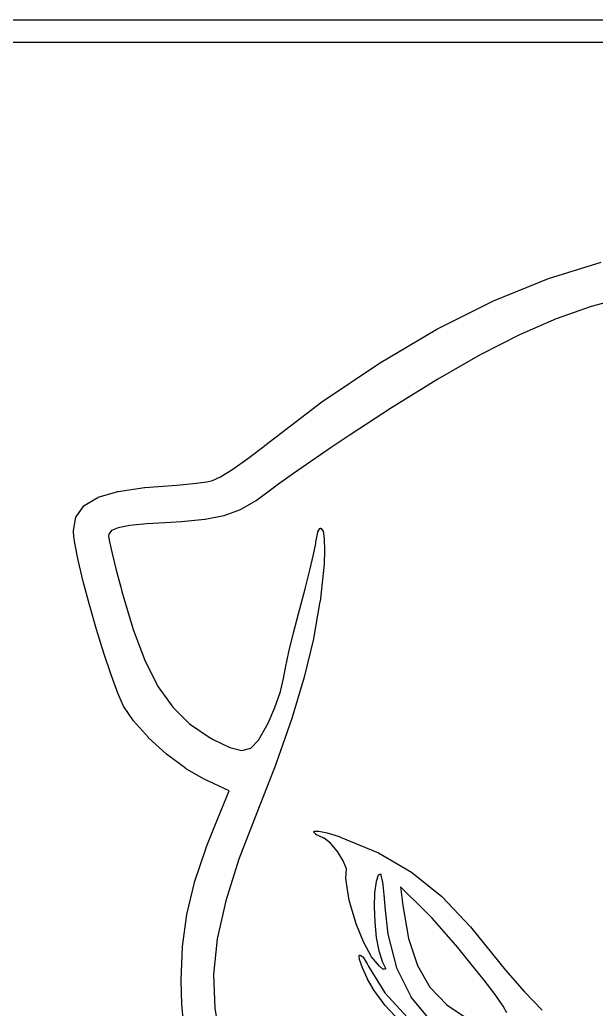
# Model space of a CAD drawing. Extents: x -0.1 to 56.2, y -70.1 to 0.1.
# Drawn here: x 17.15 to 20.94, y -6.43 to 0.07 of the extents above; entities that cross this region are included whole.
import ezdxf

# ---------------------------------------------------------------- set-up
doc = ezdxf.new("R2010")
doc.units = 0
doc.header["$MEASUREMENT"] = 0
doc.layers.add('BLACK', color=7, linetype='CONTINUOUS')

msp = doc.modelspace()

# ---------------------------------------------------------------- linework, layer by layer
at = {"layer": 'BLACK', "linetype": 'CONTINUOUS'}
for p, q in [((12.2934, 0.075), (37.7066, 0.075)), ((37.6955, -0.075), (12.3024, -0.075)), ((20.6271, -1.62546), (20.9739, -1.5184)), ((20.2649, -1.77338), (20.6267, -1.62561)), ((20.6267, -1.62561), (20.6269, -1.62556)), ((20.6269, -1.62556), (20.6271, -1.62546)), ((21.134, -1.75017), (20.9081, -1.81001)), ((19.8926, -1.95956), (20.2646, -1.77353)), ((20.2646, -1.77353), (20.2648, -1.77348)), ((20.2648, -1.77348), (20.2649, -1.77338)), ((20.9081, -1.81001), (20.677, -1.89149)), ((20.677, -1.89149), (20.4353, -1.99671)), ((19.5147, -2.18156), (19.8923, -1.95972)), ((19.8923, -1.95972), (19.8925, -1.95966)), ((19.8925, -1.95966), (19.8926, -1.95956)), ((20.4353, -1.99671), (20.1778, -2.1277)), ((20.1778, -2.1277), (19.8992, -2.28657)), ((19.1359, -2.43692), (19.5144, -2.18172)), ((19.5144, -2.18172), (19.5146, -2.18166)), ((19.5146, -2.18166), (19.5147, -2.18156)), ((19.8992, -2.28657), (19.5941, -2.47536)), ((18.7608, -2.72319), (19.1356, -2.43709)), ((19.1356, -2.43709), (19.1358, -2.43702)), ((19.1358, -2.43702), (19.1359, -2.43692)), ((19.5941, -2.47536), (19.3215, -2.65321)), ((19.3215, -2.65321), (19.1905, -2.7412)), ((19.3215, -2.65321), (19.3215, -2.65321)), ((18.6487, -2.81015), (18.7561, -2.72705)), ((18.7561, -2.72705), (18.7607, -2.72327)), ((18.7607, -2.72327), (18.7608, -2.72324)), ((18.7608, -2.72324), (18.7608, -2.72319)), ((19.1905, -2.7412), (19.0632, -2.82831)), ((19.1905, -2.7412), (19.1905, -2.7412)), ((18.5499, -2.88001), (18.6487, -2.81015)), ((19.0632, -2.82831), (18.9497, -2.90754)), ((19.0632, -2.82831), (19.0632, -2.82831)), ((18.4695, -2.93019), (18.5499, -2.88001)), ((18.9497, -2.90754), (18.86, -2.97185)), ((18.0612, -2.9929), (18.1816, -2.98396)), ((18.1816, -2.98396), (18.2924, -2.973)), ((18.2924, -2.973), (18.3788, -2.96163)), ((18.3788, -2.96163), (18.4171, -2.95425)), ((18.4171, -2.95425), (18.4695, -2.93019)), ((18.86, -2.97185), (18.8162, -3.00477)), ((17.6636, -3.0643), (17.7946, -3.02525)), ((17.7946, -3.02525), (17.795, -3.02521)), ((17.795, -3.02521), (17.7953, -3.02509)), ((17.7953, -3.02509), (17.9702, -2.99993)), ((17.9702, -2.99993), (17.9704, -2.99994)), ((17.9704, -2.99994), (17.9705, -2.9999)), ((17.9705, -2.9999), (18.0612, -2.9929)), ((18.0612, -2.9929), (18.0612, -2.9929)), ((18.0612, -2.9929), (18.0612, -2.9929)), ((18.8161, -3.00481), (18.7031, -3.08708)), ((18.8162, -3.00479), (18.8161, -3.00481)), ((18.8162, -3.00477), (18.8162, -3.00479)), ((17.5189, -3.19178), (17.5708, -3.12055)), ((17.5708, -3.12055), (17.5709, -3.12047)), ((17.5709, -3.12047), (17.571, -3.12036)), ((17.571, -3.12036), (17.5716, -3.11987)), ((17.5716, -3.11987), (17.5721, -3.11935)), ((17.5721, -3.11935), (17.5722, -3.1193)), ((17.5722, -3.1193), (17.5723, -3.11922)), ((17.5723, -3.11922), (17.6624, -3.06481)), ((17.6624, -3.06481), (17.663, -3.06459)), ((17.663, -3.06459), (17.6636, -3.0643)), ((18.7026, -3.08738), (18.5994, -3.14603)), ((18.7028, -3.0872), (18.7026, -3.08738)), ((18.7031, -3.08708), (18.7028, -3.0872)), ((18.4912, -3.18613), (18.3675, -3.21104)), ((18.4916, -3.18599), (18.4912, -3.18613)), ((18.492, -3.18592), (18.4916, -3.18599)), ((18.5987, -3.14638), (18.492, -3.18592)), ((18.599, -3.14617), (18.5987, -3.14638)), ((18.5994, -3.14603), (18.599, -3.14617)), ((17.5013, -3.28333), (17.518, -3.19381)), ((17.518, -3.19381), (17.5181, -3.19358)), ((17.5181, -3.19334), (17.5184, -3.19277)), ((17.5181, -3.19358), (17.5181, -3.19334)), ((17.5184, -3.19277), (17.5186, -3.19219)), ((17.5186, -3.19219), (17.5188, -3.192)), ((17.5188, -3.192), (17.5189, -3.19178)), ((17.8717, -3.25037), (17.7963, -3.26486)), ((17.9847, -3.23914), (17.8717, -3.25037)), ((18.1414, -3.22986), (17.9847, -3.23914)), ((18.2125, -3.22589), (18.1414, -3.22986)), ((18.2126, -3.22587), (18.2125, -3.22589)), ((18.2127, -3.22588), (18.2126, -3.22587)), ((18.3669, -3.21111), (18.2127, -3.22588)), ((18.3672, -3.21104), (18.3669, -3.21111)), ((18.3675, -3.21104), (18.3672, -3.21104)), ((17.5012, -3.28429), (17.5013, -3.28381)), ((17.5013, -3.28791), (17.5012, -3.28429)), ((17.5013, -3.28381), (17.5013, -3.28333)), ((17.5013, -3.28817), (17.5013, -3.28791)), ((17.5013, -3.28844), (17.5013, -3.28817)), ((17.5051, -3.32141), (17.5013, -3.28844)), ((17.7351, -3.30705), (17.7332, -3.32078)), ((17.7531, -3.28354), (17.7351, -3.30705)), ((17.7963, -3.26486), (17.7531, -3.28354)), ((19.0967, -3.35913), (19.1096, -3.29352)), ((19.1096, -3.29352), (19.1099, -3.29269)), ((19.1099, -3.29269), (19.1102, -3.29195)), ((19.1102, -3.29195), (19.1231, -3.26993)), ((19.1231, -3.26993), (19.1236, -3.26946)), ((19.1236, -3.26946), (19.1239, -3.26895)), ((19.1239, -3.26895), (19.1241, -3.2688)), ((19.1241, -3.2688), (19.1243, -3.26861)), ((19.1243, -3.26861), (19.1248, -3.26831)), ((19.1248, -3.26831), (19.1253, -3.26794)), ((19.1253, -3.26794), (19.1256, -3.26788)), ((19.1256, -3.26788), (19.1258, -3.26775)), ((19.1258, -3.26775), (19.1264, -3.26765)), ((19.1264, -3.26765), (19.127, -3.26749)), ((19.127, -3.26749), (19.1273, -3.26751)), ((19.1273, -3.26751), (19.1275, -3.26747)), ((19.1275, -3.26747), (19.1281, -3.26758)), ((19.1281, -3.26758), (19.1287, -3.26763)), ((19.1287, -3.26763), (19.129, -3.26773)), ((19.129, -3.26773), (19.1292, -3.26778)), ((19.1292, -3.26778), (19.1297, -3.2681)), ((19.1297, -3.2681), (19.1303, -3.26836)), ((19.1303, -3.26836), (19.1305, -3.26853)), ((19.1305, -3.26853), (19.1307, -3.26866)), ((19.1307, -3.26866), (19.1311, -3.26914)), ((19.1311, -3.26914), (19.1315, -3.26958)), ((19.1315, -3.26958), (19.1428, -3.28546)), ((19.1428, -3.28546), (19.1429, -3.28571)), ((19.1429, -3.28571), (19.1431, -3.28591)), ((19.1431, -3.28591), (19.1433, -3.28649)), ((19.1433, -3.28649), (19.1435, -3.28704)), ((19.1435, -3.28704), (19.1435, -3.2873)), ((19.1435, -3.2873), (19.1436, -3.28755)), ((19.1436, -3.28755), (19.1514, -3.33565)), ((17.5101, -3.36523), (17.5051, -3.32141)), ((17.5051, -3.32141), (17.5051, -3.32141)), ((17.5102, -3.36543), (17.5101, -3.36523)), ((17.5102, -3.36564), (17.5102, -3.36543)), ((17.5326, -3.47827), (17.5102, -3.36564)), ((17.7332, -3.32078), (17.7392, -3.35771)), ((17.7392, -3.35771), (17.7561, -3.43273)), ((19.0811, -3.43946), (19.0953, -3.36827)), ((19.0953, -3.36827), (19.0967, -3.35934)), ((19.0967, -3.35924), (19.0967, -3.35913)), ((19.0967, -3.35934), (19.0967, -3.35924)), ((19.1514, -3.33565), (19.1514, -3.33596)), ((19.1514, -3.33596), (19.1515, -3.33627)), ((19.1515, -3.33627), (19.1542, -3.41088)), ((17.7561, -3.43273), (17.7813, -3.53518)), ((19.057, -3.54317), (19.0811, -3.43946)), ((19.1542, -3.41127), (19.1502, -3.5039)), ((19.1542, -3.41088), (19.1541, -3.41108)), ((19.1541, -3.41108), (19.1542, -3.41127)), ((17.5327, -3.47836), (17.5326, -3.47827)), ((17.5327, -3.47846), (17.5327, -3.47836)), ((17.5659, -3.617), (17.5327, -3.47846)), ((19.1502, -3.50422), (19.1238, -3.74842)), ((19.1502, -3.5039), (19.1501, -3.50406)), ((19.1501, -3.50406), (19.1502, -3.50422)), ((17.7813, -3.53518), (17.8124, -3.65492)), ((19.026, -3.66696), (19.057, -3.54317)), ((17.5659, -3.61705), (17.5659, -3.617)), ((17.5659, -3.61712), (17.5659, -3.61705)), ((17.607, -3.77163), (17.5659, -3.61712)), ((17.8124, -3.65492), (17.8202, -3.68382)), ((17.8202, -3.68382), (17.8948, -3.93434)), ((18.9911, -3.79833), (19.026, -3.66696)), ((19.026, -3.66696), (19.026, -3.66696)), ((17.607, -3.77168), (17.607, -3.77163)), ((17.607, -3.77173), (17.607, -3.77168)), ((17.6532, -3.93229), (17.607, -3.77173)), ((19.1237, -3.74874), (19.0813, -3.99346)), ((19.1238, -3.74842), (19.1237, -3.74858)), ((19.1237, -3.74858), (19.1237, -3.74874)), ((18.9502, -3.95423), (18.985, -3.82091)), ((18.985, -3.82086), (18.9911, -3.79833)), ((18.985, -3.82088), (18.985, -3.82086)), ((18.985, -3.82091), (18.985, -3.82088)), ((17.6532, -3.93233), (17.6532, -3.93229)), ((17.6532, -3.93238), (17.6532, -3.93233)), ((17.7016, -4.08906), (17.6532, -3.93238)), ((17.8948, -3.93434), (17.9732, -4.14096)), ((18.9195, -4.07983), (18.9502, -3.95431)), ((18.9502, -3.95427), (18.9502, -3.95423)), ((18.9502, -3.95431), (18.9502, -3.95427)), ((19.0812, -3.99378), (19.0204, -4.24718)), ((19.0813, -3.99346), (19.0812, -3.99361)), ((19.0812, -3.99361), (19.0812, -3.99378)), ((17.7016, -4.08911), (17.7016, -4.08906)), ((17.7016, -4.08917), (17.7016, -4.08911)), ((17.7493, -4.23204), (17.7016, -4.08917)), ((18.8962, -4.18444), (18.9195, -4.07993)), ((18.9195, -4.07988), (18.9195, -4.07983)), ((18.9195, -4.07993), (18.9195, -4.07988)), ((17.9732, -4.14096), (18.0589, -4.30929)), ((18.8832, -4.25492), (18.8961, -4.18463)), ((18.8961, -4.18463), (18.8962, -4.18454)), ((18.8962, -4.18454), (18.8962, -4.18444)), ((17.7493, -4.23211), (17.7493, -4.23204)), ((17.7494, -4.23219), (17.7493, -4.23211)), ((17.7936, -4.35132), (17.7494, -4.23219)), ((18.8629, -4.34126), (18.883, -4.25598)), ((18.883, -4.25598), (18.8832, -4.25513)), ((18.8832, -4.25503), (18.8832, -4.25492)), ((18.8832, -4.25513), (18.8832, -4.25503)), ((19.0203, -4.24745), (18.9389, -4.51768)), ((19.0204, -4.24718), (19.0203, -4.24731)), ((19.0203, -4.24731), (19.0203, -4.24745)), ((17.7937, -4.35145), (17.7936, -4.35132)), ((17.7937, -4.3516), (17.7937, -4.35145)), ((17.8316, -4.43705), (17.7937, -4.3516)), ((18.0589, -4.30929), (18.1552, -4.445)), ((18.8267, -4.44668), (18.8629, -4.34126)), ((17.8318, -4.43741), (17.8316, -4.43705)), ((17.832, -4.43781), (17.8318, -4.43741)), ((17.8965, -4.53415), (17.832, -4.43781)), ((18.1552, -4.445), (18.2657, -4.55379)), ((18.7822, -4.54964), (18.8267, -4.44668)), ((17.8967, -4.53441), (17.8965, -4.53415)), ((17.8969, -4.53471), (17.8967, -4.53441)), ((17.9955, -4.6442), (17.8969, -4.53471)), ((18.7744, -4.56539), (18.7822, -4.54964)), ((18.9389, -4.5179), (18.8348, -4.81311)), ((18.9389, -4.51768), (18.9389, -4.51779)), ((18.9389, -4.51779), (18.9389, -4.5179)), ((18.2657, -4.55379), (18.3941, -4.64147)), ((18.72, -4.66084), (18.7744, -4.56539)), ((17.9957, -4.64435), (17.9955, -4.6442)), ((17.9959, -4.64455), (17.9957, -4.64435)), ((18.1139, -4.75197), (17.9959, -4.64455)), ((18.3941, -4.64147), (18.4212, -4.65642)), ((18.4212, -4.65642), (18.5304, -4.70892)), ((18.6684, -4.71371), (18.72, -4.66084)), ((18.5304, -4.70892), (18.6092, -4.72863)), ((18.6092, -4.72863), (18.6684, -4.71371)), ((18.1141, -4.75209), (18.1139, -4.75197)), ((18.1142, -4.75227), (18.1141, -4.75209)), ((18.2388, -4.84592), (18.1142, -4.75227)), ((18.8347, -4.81327), (18.7072, -5.13767)), ((18.8348, -4.81311), (18.8347, -4.81318)), ((18.8347, -4.81318), (18.8347, -4.81327)), ((18.239, -4.84606), (18.2388, -4.84592)), ((18.2393, -4.84625), (18.239, -4.84606)), ((18.3575, -4.91446), (18.2393, -4.84625)), ((18.3577, -4.91454), (18.3575, -4.91446)), ((18.3579, -4.91466), (18.3577, -4.91454)), ((18.5265, -4.99324), (18.3579, -4.91466)), ((18.4317, -5.22347), (18.5265, -4.99324)), ((18.7072, -5.13767), (18.59, -5.4433)), ((18.7072, -5.13767), (18.7072, -5.13767)), ((18.375, -5.36745), (18.4317, -5.22354)), ((18.4317, -5.2235), (18.4317, -5.22347)), ((18.4317, -5.22354), (18.4317, -5.2235)), ((19.0839, -5.26379), (19.084, -5.26337)), ((19.084, -5.26423), (19.0839, -5.26379)), ((19.084, -5.26295), (19.0841, -5.26253)), ((19.084, -5.26337), (19.084, -5.26295)), ((19.084, -5.26469), (19.084, -5.26423)), ((19.0841, -5.26509), (19.084, -5.26469)), ((19.0841, -5.26253), (19.0842, -5.26208)), ((19.0842, -5.2655), (19.0841, -5.26509)), ((19.0842, -5.26208), (19.0844, -5.26171)), ((19.0844, -5.26589), (19.0842, -5.2655)), ((19.0844, -5.26171), (19.0846, -5.26131)), ((19.0846, -5.26631), (19.0844, -5.26589)), ((19.0846, -5.26131), (19.0849, -5.26097)), ((19.0849, -5.26664), (19.0846, -5.26631)), ((19.0849, -5.26097), (19.0851, -5.26058)), ((19.0851, -5.26701), (19.0849, -5.26664)), ((19.0851, -5.26058), (19.0854, -5.2603)), ((19.0955, -5.27947), (19.0851, -5.26701)), ((19.0854, -5.2603), (19.0857, -5.25998)), ((19.0857, -5.25998), (19.0861, -5.25975)), ((19.0861, -5.25975), (19.0864, -5.25946)), ((19.0864, -5.25946), (19.0868, -5.25932)), ((19.0868, -5.25932), (19.0872, -5.2591)), ((19.0872, -5.2591), (19.0876, -5.25902)), ((19.0876, -5.25902), (19.0881, -5.25887)), ((19.0881, -5.25887), (19.0885, -5.25887)), ((19.0885, -5.25887), (19.0889, -5.25879)), ((19.0889, -5.25879), (19.1141, -5.25867)), ((19.1141, -5.25867), (19.1146, -5.25876)), ((19.1146, -5.25876), (19.1152, -5.25878)), ((19.1152, -5.25878), (19.17, -5.27082)), ((19.0957, -5.2796), (19.0955, -5.27947)), ((19.0958, -5.27975), (19.0957, -5.2796)), ((19.0964, -5.28015), (19.0958, -5.27975)), ((19.0969, -5.28059), (19.0964, -5.28015)), ((19.0971, -5.28065), (19.0969, -5.28059)), ((19.0972, -5.28077), (19.0971, -5.28065)), ((19.1493, -5.30575), (19.0972, -5.28077)), ((19.1494, -5.30578), (19.1493, -5.30575)), ((19.1495, -5.30583), (19.1494, -5.30578)), ((19.1505, -5.30628), (19.1495, -5.30583)), ((19.193, -5.33875), (19.1505, -5.30628)), ((19.17, -5.27082), (19.1702, -5.2709)), ((19.1702, -5.2709), (19.1704, -5.27092)), ((19.1704, -5.27092), (19.2489, -5.29494)), ((19.2489, -5.29494), (19.249, -5.29498)), ((19.249, -5.29498), (19.2491, -5.295)), ((19.2491, -5.295), (19.263, -5.2998)), ((19.263, -5.2998), (19.2632, -5.29988)), ((19.2632, -5.29988), (19.2633, -5.29991)), ((19.2633, -5.29991), (19.5078, -5.40163)), ((18.2985, -5.59553), (18.3749, -5.36769)), ((18.3749, -5.36758), (18.375, -5.36745)), ((18.3749, -5.36769), (18.3749, -5.36758)), ((19.2379, -5.39269), (19.193, -5.33875)), ((19.2762, -5.45381), (19.2379, -5.39269)), ((18.59, -5.4433), (18.5036, -5.71737)), ((19.2983, -5.50694), (19.2762, -5.45381)), ((19.5078, -5.40163), (19.5081, -5.40182)), ((19.5081, -5.40182), (19.5085, -5.40194)), ((19.5085, -5.40194), (19.7255, -5.52906)), ((19.2963, -5.53884), (19.2983, -5.50694)), ((19.2942, -5.56619), (19.2963, -5.53884)), ((19.2943, -5.56667), (19.2942, -5.56619)), ((19.2942, -5.56715), (19.2943, -5.56667)), ((19.3014, -5.6294), (19.2942, -5.56715)), ((19.4925, -5.59014), (19.4832, -5.66363)), ((19.5074, -5.5476), (19.4925, -5.59014)), ((19.5238, -5.54281), (19.5074, -5.5476)), ((19.5266, -5.54797), (19.5238, -5.54281)), ((19.5367, -5.59652), (19.5266, -5.54797)), ((19.7255, -5.52906), (19.7258, -5.5293)), ((19.7258, -5.5293), (19.7261, -5.52947)), ((19.7261, -5.52947), (19.9246, -5.68871)), ((18.2477, -5.80763), (18.2984, -5.59595)), ((18.2984, -5.59595), (18.2985, -5.59575)), ((18.2985, -5.59575), (18.2985, -5.59553)), ((19.3015, -5.62956), (19.3014, -5.6294)), ((19.3015, -5.62972), (19.3015, -5.62956)), ((19.3167, -5.71271), (19.3015, -5.62972)), ((19.5387, -5.61273), (19.5367, -5.59652)), ((19.5464, -5.6773), (19.5387, -5.61273)), ((19.8077, -5.77597), (19.6536, -5.62562)), ((19.6536, -5.62562), (19.6682, -5.74703)), ((18.5036, -5.71737), (18.4482, -5.96732)), ((19.3167, -5.71281), (19.3167, -5.71271)), ((19.3167, -5.71291), (19.3167, -5.71281)), ((19.3235, -5.74309), (19.3167, -5.71291)), ((19.4832, -5.66363), (19.4803, -5.75629)), ((19.554, -5.77832), (19.5464, -5.6773)), ((19.9246, -5.68871), (19.9249, -5.68896)), ((19.9249, -5.68896), (19.9251, -5.68916)), ((19.9251, -5.68916), (20.1141, -5.88722)), ((19.3236, -5.74325), (19.3235, -5.74309)), ((19.3236, -5.74342), (19.3236, -5.74325)), ((19.3611, -5.86884), (19.3236, -5.74342)), ((19.4803, -5.75629), (19.4839, -5.85776)), ((19.5541, -5.7784), (19.554, -5.77832)), ((19.5541, -5.77849), (19.5541, -5.7784)), ((19.5711, -5.93646), (19.5541, -5.77849)), ((19.6682, -5.74703), (19.7062, -5.96464)), ((19.862, -5.83195), (19.8077, -5.77597)), ((18.2196, -6.01798), (18.2477, -5.80813)), ((18.2477, -5.80789), (18.2477, -5.80763)), ((18.2477, -5.80813), (18.2477, -5.80789)), ((19.9417, -5.92065), (19.862, -5.83195)), ((19.3612, -5.86906), (19.3611, -5.86884)), ((19.3613, -5.86931), (19.3612, -5.86906)), ((19.4096, -5.98725), (19.3613, -5.86931)), ((19.4839, -5.85776), (19.4938, -5.95795)), ((20.1141, -5.88722), (20.1143, -5.88739)), ((20.1143, -5.88739), (20.1144, -5.88753)), ((20.1144, -5.88753), (20.2151, -6.01228)), ((18.4482, -5.96732), (18.4241, -6.20056)), ((19.4938, -5.95795), (19.5099, -6.04665)), ((19.5712, -5.93682), (19.5711, -5.93646)), ((19.5713, -5.93718), (19.5712, -5.93682)), ((19.6286, -6.15796), (19.5713, -5.93718)), ((19.7062, -5.96464), (19.7647, -6.14179)), ((20.0298, -6.02378), (19.9417, -5.92065)), ((18.2109, -6.24078), (18.2195, -6.01845)), ((18.2195, -6.01845), (18.2196, -6.01822)), ((18.2196, -6.01822), (18.2196, -6.01798)), ((19.4097, -5.98749), (19.4096, -5.98725)), ((19.4098, -5.98775), (19.4097, -5.98749)), ((19.4626, -6.08449), (19.4098, -5.98775)), ((19.5099, -6.04665), (19.5321, -6.11392)), ((20.1193, -6.13265), (20.0298, -6.02378)), ((20.2151, -6.01228), (20.2151, -6.01228)), ((20.2151, -6.01228), (20.2151, -6.01229)), ((20.2151, -6.01229), (20.3433, -6.17225)), ((19.3812, -6.07868), (19.3813, -6.0782)), ((19.3812, -6.07906), (19.3812, -6.07868)), ((19.3812, -6.07944), (19.3812, -6.07906)), ((19.3832, -6.10117), (19.3812, -6.07944)), ((19.3813, -6.0782), (19.3814, -6.07771)), ((19.3814, -6.07771), (19.3815, -6.07737)), ((19.3815, -6.07737), (19.3816, -6.07699)), ((19.3816, -6.07699), (19.3819, -6.07658)), ((19.3819, -6.07658), (19.3821, -6.07614)), ((19.3821, -6.07614), (19.3824, -6.07586)), ((19.3824, -6.07586), (19.3826, -6.07554)), ((19.3826, -6.07554), (19.383, -6.07525)), ((19.383, -6.07525), (19.3833, -6.0749)), ((19.3834, -6.10177), (19.3832, -6.10117)), ((19.3833, -6.0749), (19.3837, -6.07474)), ((19.3835, -6.1024), (19.3834, -6.10177)), ((19.403, -6.15684), (19.3835, -6.1024)), ((19.3837, -6.07474), (19.384, -6.07451)), ((19.384, -6.07451), (19.3844, -6.07437)), ((19.3844, -6.07437), (19.3849, -6.07416)), ((19.3849, -6.07416), (19.3853, -6.07412)), ((19.3853, -6.07412), (19.3856, -6.07401)), ((19.3856, -6.07401), (19.3861, -6.07404)), ((19.3861, -6.07404), (19.3866, -6.074)), ((19.3866, -6.074), (19.387, -6.07409)), ((19.387, -6.07409), (19.3874, -6.07412)), ((19.3874, -6.07412), (19.3878, -6.07431)), ((19.3878, -6.07431), (19.3883, -6.07444)), ((19.3883, -6.07444), (19.3886, -6.07465)), ((19.3886, -6.07465), (19.389, -6.07481)), ((19.389, -6.07481), (19.4062, -6.08618)), ((19.4062, -6.08618), (19.4063, -6.08633)), ((19.4063, -6.08633), (19.4065, -6.08643)), ((19.4065, -6.08643), (19.407, -6.08693)), ((19.407, -6.08693), (19.4074, -6.08738)), ((19.4074, -6.08738), (19.4075, -6.08757)), ((19.4075, -6.08757), (19.4077, -6.08773)), ((19.4077, -6.08773), (19.4347, -6.13153)), ((19.4629, -6.08486), (19.4626, -6.08449)), ((19.4632, -6.08528), (19.4629, -6.08486)), ((19.5143, -6.14707), (19.4632, -6.08528)), ((19.5321, -6.11392), (19.5356, -6.12081)), ((19.4031, -6.15702), (19.403, -6.15684)), ((19.4032, -6.15721), (19.4031, -6.15702)), ((19.4364, -6.23069), (19.4032, -6.15721)), ((19.4347, -6.13153), (19.4347, -6.13176)), ((19.4347, -6.13176), (19.4349, -6.13194)), ((19.4349, -6.13194), (19.4415, -6.14526)), ((19.4415, -6.14526), (19.5498, -6.32095)), ((19.5147, -6.14741), (19.5143, -6.14707)), ((19.515, -6.1478), (19.5147, -6.14741)), ((19.5375, -6.1655), (19.515, -6.1478)), ((19.5356, -6.12081), (19.5356, -6.12084)), ((19.5356, -6.12084), (19.5356, -6.12087)), ((19.5356, -6.12087), (19.5541, -6.15899)), ((19.5375, -6.16552), (19.5375, -6.1655)), ((19.5375, -6.16555), (19.5375, -6.16552)), ((19.5383, -6.16593), (19.5375, -6.16555)), ((19.539, -6.16633), (19.5383, -6.16593)), ((19.5391, -6.16635), (19.539, -6.16633)), ((19.539, -6.16633), (19.539, -6.16633)), ((19.5399, -6.16646), (19.5391, -6.16635)), ((19.5407, -6.16658), (19.5399, -6.16646)), ((19.5408, -6.16657), (19.5407, -6.16657)), ((19.5407, -6.16657), (19.5407, -6.16658)), ((19.5499, -6.16617), (19.5408, -6.16657)), ((19.5504, -6.16604), (19.5499, -6.16617)), ((19.551, -6.16598), (19.5504, -6.16604)), ((19.5513, -6.16585), (19.551, -6.16598)), ((19.5516, -6.16579), (19.5513, -6.16585)), ((19.552, -6.16548), (19.5516, -6.16579)), ((19.5526, -6.16522), (19.552, -6.16548)), ((19.5528, -6.16501), (19.5526, -6.16522)), ((19.553, -6.16486), (19.5528, -6.16501)), ((19.5534, -6.1644), (19.553, -6.16486)), ((19.5538, -6.16398), (19.5534, -6.1644)), ((19.5539, -6.16371), (19.5538, -6.16398)), ((19.5541, -6.16348), (19.5539, -6.16371)), ((19.5541, -6.15899), (19.5543, -6.15955)), ((19.5542, -6.16293), (19.5541, -6.16348)), ((19.5545, -6.16239), (19.5542, -6.16293)), ((19.5543, -6.15955), (19.5545, -6.16009)), ((19.5545, -6.16009), (19.5545, -6.16038)), ((19.5545, -6.16038), (19.5546, -6.16066)), ((19.5546, -6.16182), (19.5545, -6.1621)), ((19.5545, -6.1621), (19.5545, -6.16239)), ((19.5546, -6.16066), (19.5546, -6.16124)), ((19.5546, -6.16124), (19.5546, -6.16182)), ((19.6288, -6.15843), (19.6286, -6.15796)), ((19.6289, -6.15892), (19.6288, -6.15843)), ((19.7227, -6.34847), (19.6289, -6.15892)), ((19.7647, -6.14179), (19.8471, -6.28487)), ((20.2034, -6.2388), (20.1193, -6.13265)), ((20.3433, -6.17225), (20.4684, -6.31525)), ((18.2109, -6.24093), (18.2109, -6.24078)), ((18.2109, -6.24108), (18.2109, -6.24093)), ((18.2142, -6.39654), (18.2109, -6.24108)), ((18.4241, -6.20056), (18.4315, -6.42459)), ((19.4365, -6.23088), (19.4364, -6.23069)), ((19.4366, -6.2311), (19.4365, -6.23088)), ((19.4737, -6.29665), (19.4366, -6.2311)), ((20.2752, -6.33367), (20.2034, -6.2388)), ((19.4739, -6.29688), (19.4737, -6.29665)), ((19.474, -6.29714), (19.4739, -6.29688)), ((19.5527, -6.4048), (19.474, -6.29714)), ((19.8471, -6.28487), (19.9573, -6.40032)), ((19.5498, -6.32095), (19.6994, -6.48317)), ((19.723, -6.34893), (19.7227, -6.34847)), ((19.7233, -6.34943), (19.723, -6.34893)), ((19.8525, -6.5062), (19.7233, -6.34943)), ((20.3278, -6.40866), (20.2752, -6.33367)), ((20.4684, -6.31525), (20.5844, -6.43529)), ((18.2143, -6.3967), (18.2142, -6.39654)), ((18.2143, -6.39687), (18.2143, -6.3967)), ((18.2293, -6.56721), (18.2143, -6.39687)), ((18.4315, -6.42459), (18.4706, -6.6469)), ((19.5529, -6.40499), (19.5527, -6.4048)), ((19.5531, -6.40522), (19.5529, -6.40499)), ((19.6457, -6.50673), (19.5531, -6.40522)), ((19.9573, -6.40032), (20.0991, -6.49456)), ((20.3536, -6.45389), (20.3278, -6.40866))]:
    msp.add_line(p, q, dxfattribs=at)

doc.saveas('drawing.dxf')
